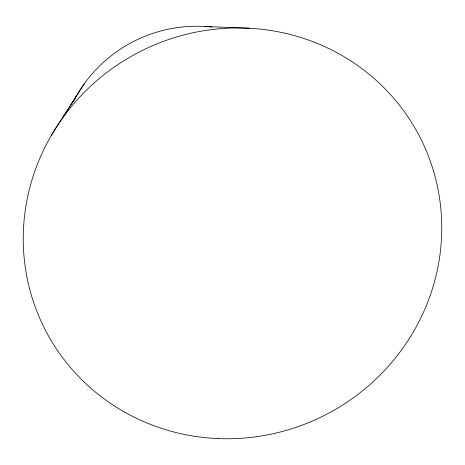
<?xml version="1.0" encoding="UTF-8"?>
<svg xmlns="http://www.w3.org/2000/svg" width="465" height="465" viewBox="0 0 465 465"><rect width="100%" height="100%" fill="white"/><g stroke="black" fill="none" stroke-linecap="round" stroke-linejoin="round"><path stroke-width="0.7" d="M63.054 117.331L84.397 83.584M51.406 135.239L76.888 95.133M204.327 26.453L249.891 28.284M73.296 101.719A137.169 135.321 -27.6 0 1 211.988 27.092M218.411 438.588A210.68 203.932 -27.6 0 0 420.348 137.971A210.68 203.932 -27.6 0 0 58.741 123.516A210.68 203.932 -27.6 0 0 218.411 438.588"/></g></svg>
